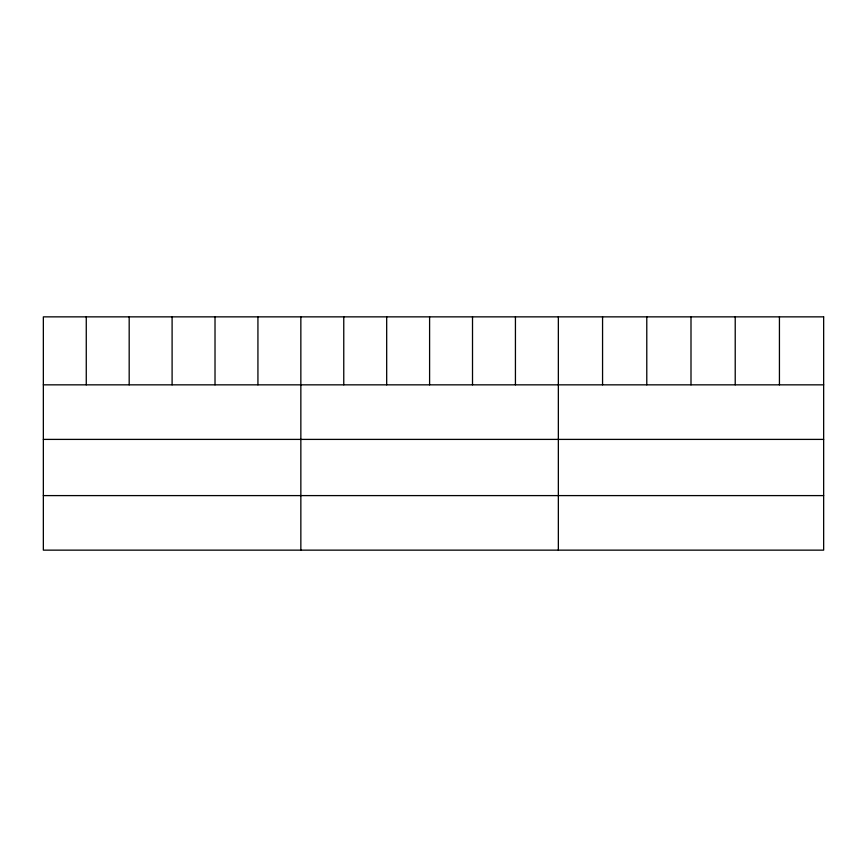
<?xml version="1.0" encoding="UTF-8"?>
<svg xmlns="http://www.w3.org/2000/svg" width="867" height="867" viewBox="0 0 867 867"><rect width="100%" height="100%" fill="white"/><g stroke="black" fill="none" stroke-linecap="round" stroke-linejoin="round"><path stroke-width="1.3" d="M43.35 384.84L823.65 384.84M43.35 439.396L823.65 439.396M43.35 495.599L823.65 495.599M779.433 316.856L779.433 384.84M735.216 316.856L735.216 384.84M690.999 316.856L690.999 384.84M646.782 316.856L646.782 384.84M602.565 316.856L602.565 384.84M558.348 316.856L558.348 550.144M515.432 316.856L515.432 384.84M472.515 316.856L472.515 384.84M429.598 316.856L429.598 384.84M386.682 316.856L386.682 384.84M343.765 316.856L343.765 384.84M300.849 316.856L300.849 550.144M257.933 316.856L257.933 384.84M215.016 316.856L215.016 384.84M172.1 316.856L172.1 384.84M129.183 316.856L129.183 384.84M86.266 316.856L86.266 384.84M823.65 316.856L43.35 316.856L43.35 550.144L823.65 550.144L823.65 316.856"/></g></svg>
